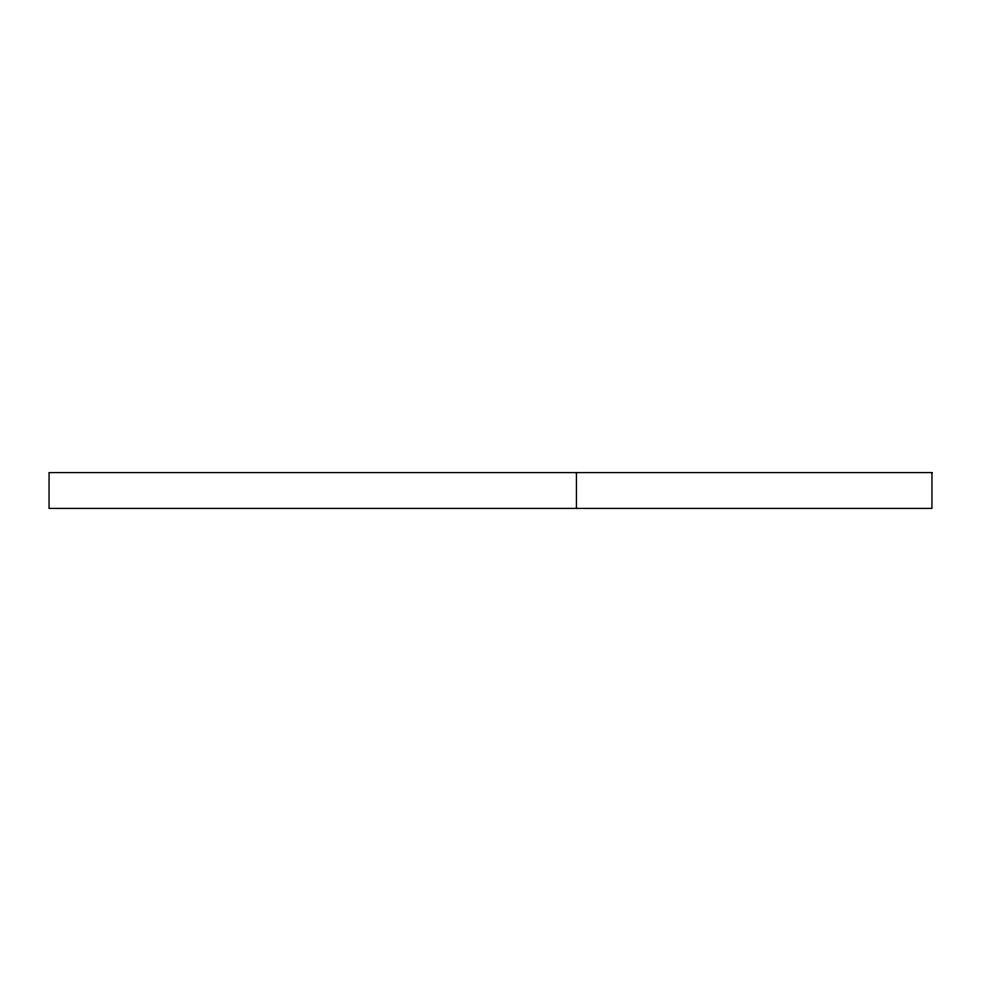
<?xml version="1.0" encoding="UTF-8"?>
<svg xmlns="http://www.w3.org/2000/svg" width="981" height="981" viewBox="0 0 981 981"><rect width="100%" height="100%" fill="white"/><g stroke="black" fill="none" stroke-linecap="round" stroke-linejoin="round"><path stroke-width="1.47" d="M576.436 472.584L576.436 508.416M931.95 472.584L49.05 472.584L49.05 508.416L931.95 508.416L931.95 472.584"/></g></svg>
